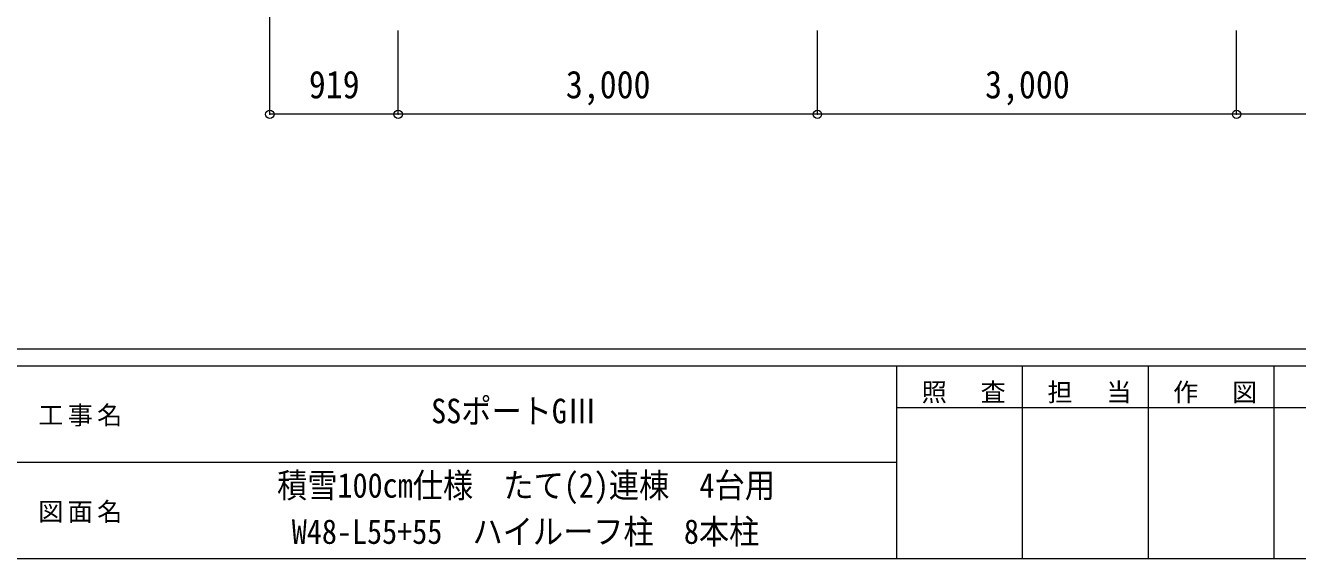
# Model space of a CAD drawing. Units: millimetres at full size, sheet at 1:60. Extents: x -16864 to 16864, y -11640 to 11640.
# Drawn here: x -831 to 8272, y -11640 to -7825 of the extents above; entities that cross this region are included whole.
import ezdxf
from ezdxf.enums import TextEntityAlignment as Align

# ---------------------------------------------------------------- set-up
doc = ezdxf.new("R2010")
doc.units = ezdxf.units.MM
doc.header["$LTSCALE"] = 60
doc.header["$PDMODE"] = 32
doc.header["$PDSIZE"] = 60
doc.layers.add('0-8_TABLE1', color=6, linetype='Continuous', lineweight=9)
doc.layers.add('F-0', color=7, linetype='Continuous', lineweight=9)
doc.styles.add('ＭＳ ゴシック', font='')
doc.styles.get('ＭＳ ゴシック').set_extended_font_data('MS Gothic')

msp = doc.modelspace()

# ---------------------------------------------------------------- linework, layer by layer
at = {"layer": '0-8_TABLE1'}
for p, q in [((917.77, -8460.99), (917.77, -7258.99)), ((1836.29, -8460.99), (1836.29, -7860.99)), ((4836.29, -8460.99), (4836.29, -7860.99)), ((7836.29, -8460.99), (7836.29, -7860.99)), ((1836.29, -8460.99), (917.77, -8460.99)), ((4836.29, -8460.99), (1836.29, -8460.99)), ((7836.29, -8460.99), (4836.29, -8460.99)), ((10836.29, -8460.99), (7836.29, -8460.99))]:
    msp.add_line(p, q, dxfattribs=at)
for p in [(917.77, -8460.99), (1836.29, -8460.99), (4836.29, -8460.99), (7836.29, -8460.99)]:
    msp.add_point(p, dxfattribs=at)
at = {"layer": 'F-0', "color": 5, "lineweight": 5}
for p, q in [((-16864.12, -10140), (16015.88, -10140)), ((-16864.12, -10260), (10682.37, -10260)), ((5402.37, -10260), (5402.37, -11640)), ((6302.37, -10260), (6302.37, -11640)), ((7202.37, -10260), (7202.37, -11640)), ((8102.36, -10260), (8102.36, -11640)), ((5402.37, -10560), (9002.37, -10560)), ((-6897.63, -10950), (5402.37, -10950)), ((-16864.12, -11640), (16015.88, -11640))]:
    msp.add_line(p, q, dxfattribs=at)

# ---------------------------------------------------------------- texts
at = {"layer": '0-8_TABLE1', "color": 7, "style": 'ＭＳ ゴシック', "width": 0.9}
for s, p in [('919', (1197.03, -8405.99)), ('3,000', (3036.29, -8405.99)), ('3,000', (6036.29, -8405.99))]:
    msp.add_text(s, height=197.9, dxfattribs=at).set_placement(p, align=Align.BOTTOM_LEFT)
at = {"layer": 'F-0', "style": 'ＭＳ ゴシック', "width": 0.9}
for s, p in [('SSポートGⅢ ', (2072.37, -10725)), ('積雪100cm仕様\u3000たて(2)連棟\u30004台用', (969.87, -11256.91)), ('W48-L55+55\u3000ハイルーフ柱\u30008本柱', (1074.87, -11587.74))]:
    msp.add_text(s, height=176, dxfattribs=at).set_placement(p, align=Align.BOTTOM_LEFT)
at = {"layer": 'F-0', "char_height": 132, "attachment_point": 7, "style": 'ＭＳ ゴシック'}
for s, insert in [('\\T1.17;照\u3000査', (5582.37, -10530)), ('\\T1.17;担\u3000当', (6482.37, -10530)), ('\\T1.17;作\u3000図', (7382.37, -10530)), ('\\T1.17;工事名', (-739.42, -10695)), ('\\T1.17;図面名', (-739.42, -11385))]:
    msp.add_mtext(s, dxfattribs=dict(at, insert=insert))

doc.saveas('drawing.dxf')
